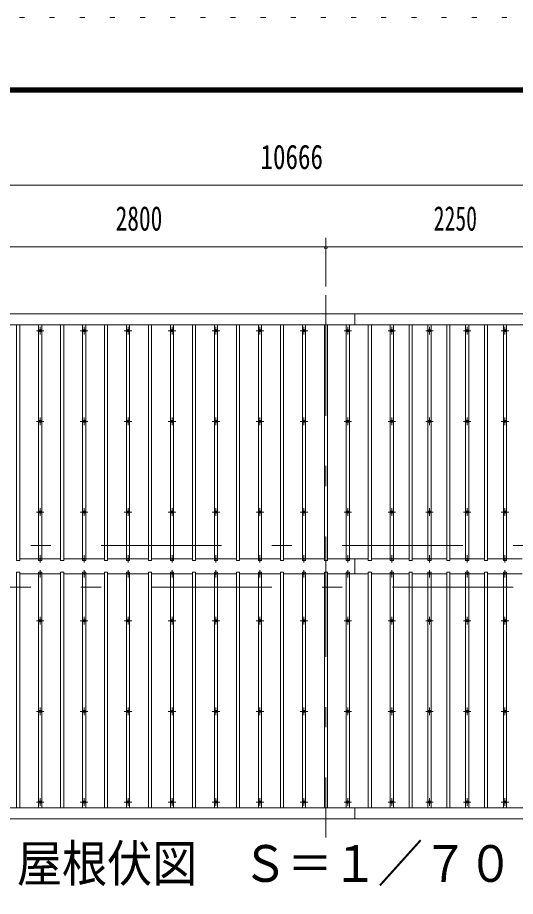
# Model space of a CAD drawing. Units: millimetres, scale not verified. Extents: x -32711 to 32716, y -14700 to 14700.
# Drawn here: x -3119 to 844, y 7704 to 14700 of the extents above; entities that cross this region are included whole.
import ezdxf
from ezdxf.enums import TextEntityAlignment as Align

# ---------------------------------------------------------------- set-up
doc = ezdxf.new("R2010")
doc.units = ezdxf.units.MM
doc.header["$LTSCALE"] = 80
doc.linetypes.add('USER3', pattern=[24, 12, -5, 2, -5])
doc.linetypes.add('USER4', pattern=[3, 0.5, -2.5])
for name, color, linetype, lineweight in [('0-2_1-07BOLD', 7, 'Continuous', 18), ('0-3_1-27CENTER', 3, 'USER3', 18), ('0-4_1-47THIN', 4, 'Continuous', 18), ('0-5_1-57DIM', 3, 'Continuous', 18), ('0-C_F-F1PAPER', 5, 'Continuous', 18), ('0-D_F-E_J_ADD', 5, 'USER4', 18)]:
    doc.layers.add(name, color=color, linetype=linetype, lineweight=lineweight)
doc.styles.add('ＭＳ ゴシック', font='')
doc.styles.get('ＭＳ ゴシック').set_extended_font_data('MS Gothic')

msp = doc.modelspace()

# ---------------------------------------------------------------- linework, layer by layer
at = {"layer": '0-2_1-07BOLD'}
for p, q in [((-434.55, 12253.1), (-434.55, 12340.54)), ((-6147.55, 12253.1), (4518.45, 12253.1)), ((-434.55, 10271.05), (-434.55, 10392.03)), ((4518.45, 8409.98), (-6147.55, 8409.98)), ((-434.55, 8322.54), (-434.55, 8409.98))]:
    msp.add_line(p, q, dxfattribs=at)
for points in [[(4518.45, 10377.02), (4518.45, 12340.54), (-6147.55, 12340.54), (-6147.55, 10377.02), (-6107.55, 10377.02), (-6107.55, 12253.1)], [(-6107.55, 8409.98), (-6107.55, 10286.06), (-6147.55, 10286.06), (-6147.55, 8322.54), (4518.45, 8322.54)]]:
    msp.add_lwpolyline(points, dxfattribs=at)
for centre in [(-2939.55, 12207.36), (-2589.55, 12207.36), (-2239.55, 12207.36), (-1889.55, 12207.36), (-1539.55, 12207.36), (-1189.55, 12207.36), (-839.55, 12207.36), (-489.55, 12207.36), (-139.54, 12207.36), (160.46, 12207.36), (460.45, 12207.36), (760.45, 12207.36), (-2939.55, 11485.7), (-2589.55, 11485.7), (-2239.55, 11485.7), (-1889.55, 11485.7), (-1539.55, 11485.7), (-1189.55, 11485.7), (-839.55, 11485.7), (-489.55, 11485.7), (-139.54, 11485.7), (160.46, 11485.7), (460.45, 11485.7), (760.45, 11485.7), (-2939.55, 10764.04), (-2589.55, 10764.04), (-2239.55, 10764.04), (-1889.55, 10764.04), (-1539.55, 10764.04), (-1189.55, 10764.04), (-839.55, 10764.04), (-489.55, 10764.04), (-139.54, 10764.04), (160.46, 10764.04), (460.45, 10764.04), (760.45, 10764.04), (-2939.55, 9899.04), (-2589.55, 9899.04), (-2239.55, 9899.04), (-1889.55, 9899.04), (-1539.55, 9899.04), (-1189.55, 9899.04), (-839.55, 9899.04), (-489.55, 9899.04), (-139.54, 9899.04), (160.46, 9899.04), (460.45, 9899.04), (760.45, 9899.04), (-2939.55, 9177.38), (-2589.55, 9177.38), (-2239.55, 9177.38), (-1889.55, 9177.38), (-1539.55, 9177.38), (-1189.55, 9177.38), (-839.55, 9177.38), (-489.55, 9177.38), (-139.54, 9177.38), (160.46, 9177.38), (460.45, 9177.38), (760.45, 9177.38), (-2939.55, 8455.72), (-2589.55, 8455.72), (-2239.55, 8455.72), (-1889.55, 8455.72), (-1539.55, 8455.72), (-1189.55, 8455.72), (-839.55, 8455.72), (-489.55, 8455.72), (-139.54, 8455.72), (160.46, 8455.72), (460.45, 8455.72), (760.45, 8455.72)]:
    msp.add_circle(centre, 10, dxfattribs=at)
for centre, start, end in [((-2939.55, 10380.99), 46.3961, 133.6039), ((-2939.55, 10401.99), 226.39838, 313.60162), ((-2589.55, 10380.99), 46.3961, 133.6039), ((-2589.55, 10401.99), 226.39838, 313.60162), ((-2239.55, 10380.99), 46.3961, 133.6039), ((-2239.55, 10401.99), 226.39838, 313.60162), ((-1889.55, 10380.99), 46.3961, 133.6039), ((-1889.55, 10401.99), 226.39838, 313.60162), ((-1539.55, 10380.99), 46.3961, 133.6039), ((-1539.55, 10401.99), 226.39838, 313.60162), ((-1189.55, 10380.99), 46.3961, 133.6039), ((-1189.55, 10401.99), 226.39838, 313.60162), ((-839.55, 10380.99), 46.3961, 133.6039), ((-839.55, 10401.99), 226.39838, 313.60162), ((-489.55, 10380.99), 46.3961, 133.6039), ((-489.55, 10401.99), 226.39838, 313.60162), ((-139.54, 10380.99), 46.3961, 133.6039), ((-139.54, 10401.99), 226.39838, 313.60162), ((160.46, 10380.99), 46.3961, 133.6039), ((160.46, 10401.99), 226.39838, 313.60162), ((460.45, 10380.99), 46.3961, 133.6039), ((460.45, 10401.99), 226.39838, 313.60162), ((760.45, 10380.99), 46.3961, 133.6039), ((760.45, 10401.99), 226.39838, 313.60162), ((-2939.55, 10261.09), 46.39838, 133.60162), ((-2939.55, 10282.09), 226.3961, 313.6039), ((-2589.55, 10261.09), 46.39838, 133.60162), ((-2589.55, 10282.09), 226.3961, 313.6039), ((-2239.55, 10261.09), 46.39838, 133.60162), ((-2239.55, 10282.09), 226.3961, 313.6039), ((-1889.55, 10261.09), 46.39838, 133.60162), ((-1889.55, 10282.09), 226.3961, 313.6039), ((-1539.55, 10261.09), 46.39838, 133.60162), ((-1539.55, 10282.09), 226.3961, 313.6039), ((-1189.55, 10261.09), 46.39838, 133.60162), ((-1189.55, 10282.09), 226.3961, 313.6039), ((-839.55, 10261.09), 46.39838, 133.60162), ((-839.55, 10282.09), 226.3961, 313.6039), ((-489.55, 10261.09), 46.39838, 133.60162), ((-489.55, 10282.09), 226.3961, 313.6039), ((-139.54, 10261.09), 46.39838, 133.60162), ((-139.54, 10282.09), 226.3961, 313.6039), ((160.46, 10261.09), 46.39838, 133.60162), ((160.46, 10282.09), 226.3961, 313.6039), ((460.45, 10261.09), 46.39838, 133.60162), ((460.45, 10282.09), 226.3961, 313.6039), ((760.45, 10261.09), 46.39838, 133.60162), ((760.45, 10282.09), 226.3961, 313.6039)]:
    msp.add_arc(centre, 14.5, start, end, dxfattribs=at)
at = {"layer": '0-3_1-27CENTER'}
for p, q in [((-664.55, 12490.54), (-664.55, 8172.54)), ((-2969.55, 12207.36), (-2909.55, 12207.36)), ((-2939.55, 12177.37), (-2939.55, 12237.37)), ((-2619.55, 12207.36), (-2559.55, 12207.36)), ((-2589.55, 12237.37), (-2589.55, 12177.37)), ((-2269.55, 12207.36), (-2209.55, 12207.36)), ((-2239.55, 12177.37), (-2239.55, 12237.37)), ((-1859.55, 12207.36), (-1919.55, 12207.36)), ((-1889.55, 12237.37), (-1889.55, 12177.37)), ((-1569.55, 12207.36), (-1509.55, 12207.36)), ((-1539.55, 12177.37), (-1539.55, 12237.37)), ((-1219.55, 12207.36), (-1159.55, 12207.36)), ((-1189.55, 12237.37), (-1189.55, 12177.37)), ((-869.54, 12207.36), (-809.55, 12207.36)), ((-839.55, 12177.37), (-839.55, 12237.37)), ((-459.55, 12207.36), (-519.55, 12207.36)), ((-489.55, 12237.37), (-489.55, 12177.37)), ((-169.55, 12207.36), (-109.55, 12207.36)), ((-139.54, 12177.37), (-139.54, 12237.37)), ((130.45, 12207.36), (190.45, 12207.36)), ((160.46, 12177.37), (160.46, 12237.37)), ((430.45, 12207.36), (490.46, 12207.36)), ((460.45, 12177.37), (460.45, 12237.37)), ((730.45, 12207.36), (790.46, 12207.36)), ((760.45, 12177.37), (760.45, 12237.37)), ((-2909.55, 11485.7), (-2969.55, 11485.7)), ((-2939.55, 11515.7), (-2939.55, 11455.7)), ((-2619.55, 11485.7), (-2559.55, 11485.7)), ((-2589.55, 11455.7), (-2589.55, 11515.7)), ((-2209.55, 11485.7), (-2269.55, 11485.7)), ((-2239.55, 11515.7), (-2239.55, 11455.7)), ((-1859.55, 11485.7), (-1919.55, 11485.7)), ((-1889.55, 11455.7), (-1889.55, 11515.7)), ((-1509.55, 11485.7), (-1569.55, 11485.7)), ((-1539.55, 11515.7), (-1539.55, 11455.7)), ((-1219.55, 11485.7), (-1159.55, 11485.7)), ((-1189.55, 11455.7), (-1189.55, 11515.7)), ((-809.55, 11485.7), (-869.54, 11485.7)), ((-839.55, 11515.7), (-839.55, 11455.7)), ((-459.55, 11485.7), (-519.55, 11485.7)), ((-489.55, 11515.7), (-489.55, 11455.7)), ((-109.55, 11485.7), (-169.55, 11485.7)), ((-139.54, 11455.7), (-139.54, 11515.7)), ((190.45, 11485.7), (130.45, 11485.7)), ((160.46, 11515.7), (160.46, 11455.7)), ((490.46, 11485.7), (430.45, 11485.7)), ((460.45, 11455.7), (460.45, 11515.7)), ((790.46, 11485.7), (730.45, 11485.7)), ((760.45, 11515.7), (760.45, 11455.7)), ((-2939.55, 10734.04), (-2939.55, 10794.04)), ((-2589.55, 10734.04), (-2589.55, 10794.04)), ((-2239.55, 10734.04), (-2239.55, 10794.04)), ((-1889.55, 10734.04), (-1889.55, 10794.04)), ((-1539.55, 10734.04), (-1539.55, 10794.04)), ((-1189.55, 10734.04), (-1189.55, 10794.04)), ((-839.55, 10794.04), (-839.55, 10734.04)), ((-489.55, 10734.04), (-489.55, 10794.04)), ((-139.54, 10734.04), (-139.54, 10794.04)), ((160.46, 10794.04), (160.46, 10734.04)), ((460.45, 10734.04), (460.45, 10794.04)), ((760.45, 10734.04), (760.45, 10794.04)), ((-2909.55, 10764.04), (-2969.55, 10764.04)), ((-2559.55, 10764.04), (-2619.55, 10764.04)), ((-2209.55, 10764.04), (-2269.55, 10764.04)), ((-1859.55, 10764.04), (-1919.55, 10764.04)), ((-1509.55, 10764.04), (-1569.55, 10764.04)), ((-1159.55, 10764.04), (-1219.55, 10764.04)), ((-809.55, 10764.04), (-869.54, 10764.04)), ((-459.55, 10764.04), (-519.55, 10764.04)), ((-109.55, 10764.04), (-169.55, 10764.04)), ((190.45, 10764.04), (130.45, 10764.04)), ((490.46, 10764.04), (430.45, 10764.04)), ((790.46, 10764.04), (730.45, 10764.04)), ((-6294.55, 10496.54), (4665.45, 10496.54)), ((-2969.55, 10391.49), (-2909.55, 10391.49)), ((-2939.55, 10361.5), (-2939.55, 10421.49)), ((-2619.55, 10391.49), (-2559.55, 10391.49)), ((-2589.55, 10361.5), (-2589.55, 10421.49)), ((-2269.55, 10391.49), (-2209.55, 10391.49)), ((-2239.55, 10361.5), (-2239.55, 10421.49)), ((-1919.55, 10391.49), (-1859.55, 10391.49)), ((-1889.55, 10361.5), (-1889.55, 10421.49)), ((-1509.55, 10391.49), (-1569.55, 10391.49)), ((-1539.55, 10361.5), (-1539.55, 10421.49)), ((-1219.55, 10391.49), (-1159.55, 10391.49)), ((-1189.55, 10361.5), (-1189.55, 10421.49)), ((-869.54, 10391.49), (-809.55, 10391.49)), ((-839.55, 10361.5), (-839.55, 10421.49)), ((-519.55, 10391.49), (-459.55, 10391.49)), ((-489.55, 10361.5), (-489.55, 10421.49)), ((-109.55, 10391.49), (-169.55, 10391.49)), ((-139.54, 10361.5), (-139.54, 10421.49)), ((130.45, 10391.49), (190.45, 10391.49)), ((160.46, 10361.5), (160.46, 10421.49)), ((490.46, 10391.49), (430.45, 10391.49)), ((460.45, 10361.5), (460.45, 10421.49)), ((730.45, 10391.49), (790.46, 10391.49)), ((760.45, 10361.5), (760.45, 10421.49)), ((-2939.55, 10241.59), (-2939.55, 10301.59)), ((-2589.55, 10301.59), (-2589.55, 10241.59)), ((-2239.55, 10241.59), (-2239.55, 10301.59)), ((-1889.55, 10301.59), (-1889.55, 10241.59)), ((-1539.55, 10241.59), (-1539.55, 10301.59)), ((-1189.55, 10301.59), (-1189.55, 10241.59)), ((-839.55, 10241.59), (-839.55, 10301.59)), ((-489.55, 10301.59), (-489.55, 10241.59)), ((-139.54, 10241.59), (-139.54, 10301.59)), ((160.46, 10301.59), (160.46, 10241.59)), ((460.45, 10241.59), (460.45, 10301.59)), ((760.45, 10301.59), (760.45, 10241.59)), ((-2969.55, 10271.59), (-2909.55, 10271.59)), ((-2619.55, 10271.59), (-2559.55, 10271.59)), ((-2269.55, 10271.59), (-2209.55, 10271.59)), ((-1859.55, 10271.59), (-1919.55, 10271.59)), ((-1569.55, 10271.59), (-1509.55, 10271.59)), ((-1219.55, 10271.59), (-1159.55, 10271.59)), ((-869.54, 10271.59), (-809.55, 10271.59)), ((-459.55, 10271.59), (-519.55, 10271.59)), ((-169.55, 10271.59), (-109.55, 10271.59)), ((190.45, 10271.59), (130.45, 10271.59)), ((430.45, 10271.59), (490.46, 10271.59)), ((790.46, 10271.59), (730.45, 10271.59)), ((4665.45, 10166.54), (-6294.55, 10166.54)), ((-2969.55, 9899.04), (-2909.55, 9899.04)), ((-2939.55, 9929.04), (-2939.55, 9869.04)), ((-2619.55, 9899.04), (-2559.55, 9899.04)), ((-2589.55, 9929.04), (-2589.55, 9869.04)), ((-2269.55, 9899.04), (-2209.55, 9899.04)), ((-2239.55, 9929.04), (-2239.55, 9869.04)), ((-1919.55, 9899.04), (-1859.55, 9899.04)), ((-1889.55, 9929.04), (-1889.55, 9869.04)), ((-1569.55, 9899.04), (-1509.55, 9899.04)), ((-1539.55, 9929.04), (-1539.55, 9869.04)), ((-1219.55, 9899.04), (-1159.55, 9899.04)), ((-1189.55, 9929.04), (-1189.55, 9869.04)), ((-869.54, 9899.04), (-809.55, 9899.04)), ((-839.55, 9869.04), (-839.55, 9929.04)), ((-519.55, 9899.04), (-459.55, 9899.04)), ((-489.55, 9929.04), (-489.55, 9869.04)), ((-169.55, 9899.04), (-109.55, 9899.04)), ((-139.54, 9929.04), (-139.54, 9869.04)), ((130.45, 9899.04), (190.45, 9899.04)), ((160.46, 9929.04), (160.46, 9869.04)), ((430.45, 9899.04), (490.46, 9899.04)), ((460.45, 9929.04), (460.45, 9869.04)), ((730.45, 9899.04), (790.46, 9899.04)), ((760.45, 9929.04), (760.45, 9869.04)), ((-2909.55, 9177.38), (-2969.55, 9177.38)), ((-2939.55, 9147.38), (-2939.55, 9207.38)), ((-2619.55, 9177.38), (-2559.55, 9177.38)), ((-2589.55, 9207.38), (-2589.55, 9147.38)), ((-2209.55, 9177.38), (-2269.55, 9177.38)), ((-2239.55, 9147.38), (-2239.55, 9207.38)), ((-1859.55, 9177.38), (-1919.55, 9177.38)), ((-1889.55, 9207.38), (-1889.55, 9147.38)), ((-1509.55, 9177.38), (-1569.55, 9177.38)), ((-1539.55, 9147.38), (-1539.55, 9207.38)), ((-1219.55, 9177.38), (-1159.55, 9177.38)), ((-1189.55, 9207.38), (-1189.55, 9147.38)), ((-809.55, 9177.38), (-869.54, 9177.38)), ((-839.55, 9147.38), (-839.55, 9207.38)), ((-459.55, 9177.38), (-519.55, 9177.38)), ((-489.55, 9147.38), (-489.55, 9207.38)), ((-109.55, 9177.38), (-169.55, 9177.38)), ((-139.54, 9207.38), (-139.54, 9147.38)), ((190.45, 9177.38), (130.45, 9177.38)), ((160.46, 9147.38), (160.46, 9207.38)), ((490.46, 9177.38), (430.45, 9177.38)), ((460.45, 9207.38), (460.45, 9147.38)), ((790.46, 9177.38), (730.45, 9177.38)), ((760.45, 9147.38), (760.45, 9207.38)), ((-2939.55, 8485.72), (-2939.55, 8425.72)), ((-2589.55, 8425.72), (-2589.55, 8485.72)), ((-2239.55, 8485.72), (-2239.55, 8425.72)), ((-1889.55, 8425.72), (-1889.55, 8485.72)), ((-1539.55, 8485.72), (-1539.55, 8425.72)), ((-1189.55, 8425.72), (-1189.55, 8485.72)), ((-839.55, 8485.72), (-839.55, 8425.72)), ((-489.55, 8425.72), (-489.55, 8485.72)), ((-139.54, 8485.72), (-139.54, 8425.72)), ((160.46, 8425.72), (160.46, 8485.72)), ((460.45, 8485.72), (460.45, 8425.72)), ((760.45, 8485.72), (760.45, 8425.72)), ((-2909.55, 8455.72), (-2969.55, 8455.72)), ((-2619.55, 8455.72), (-2559.55, 8455.72)), ((-2209.55, 8455.72), (-2269.55, 8455.72)), ((-1859.55, 8455.72), (-1919.55, 8455.72)), ((-1509.55, 8455.72), (-1569.55, 8455.72)), ((-1219.55, 8455.72), (-1159.55, 8455.72)), ((-809.55, 8455.72), (-869.54, 8455.72)), ((-459.55, 8455.72), (-519.55, 8455.72)), ((-109.55, 8455.72), (-169.55, 8455.72)), ((190.45, 8455.72), (130.45, 8455.72)), ((490.46, 8455.72), (430.45, 8455.72)), ((790.46, 8455.72), (730.45, 8455.72))]:
    msp.add_line(p, q, dxfattribs=at)
at = {"layer": '0-4_1-47THIN'}
for p, q in [((-3102.05, 10377.02), (-3102.05, 12253.1)), ((-2927.05, 12253.1), (-2927.05, 10377.02)), ((-2752.05, 12253.1), (-2752.05, 10377.02)), ((-2577.05, 10377.02), (-2577.05, 12253.1)), ((-2402.05, 10377.02), (-2402.05, 12253.1)), ((-2227.05, 12253.1), (-2227.05, 10377.02)), ((-2052.05, 10377.02), (-2052.05, 12253.1)), ((-1877.05, 10377.02), (-1877.05, 12253.1)), ((-1702.05, 10377.02), (-1702.05, 12253.1)), ((-1527.05, 10377.02), (-1527.05, 12253.1)), ((-1352.05, 12253.1), (-1352.05, 10377.02)), ((-1177.05, 12253.1), (-1177.05, 10377.02)), ((-1002.05, 10377.02), (-1002.05, 12253.1)), ((-827.05, 10377.02), (-827.05, 12253.1)), ((-652.05, 12253.1), (-652.05, 10377.02)), ((-477.04, 10377.02), (-477.04, 12253.1)), ((-302.04, 10377.02), (-302.04, 12253.1)), ((-127.04, 10377.02), (-127.04, 12253.1)), ((22.96, 12253.1), (22.96, 10377.02)), ((172.96, 10377.02), (172.96, 12253.1)), ((322.95, 10377.02), (322.95, 12253.1)), ((472.96, 10377.02), (472.96, 12253.1)), ((622.96, 10377.02), (622.96, 12253.1)), ((772.95, 10377.02), (772.95, 12253.1)), ((-2952.05, 10392.03), (-3102.05, 10392.03)), ((-2777.05, 10392.03), (-2927.05, 10392.03)), ((-2602.05, 10392.03), (-2752.05, 10392.03)), ((-2427.05, 10392.03), (-2577.05, 10392.03)), ((-2252.04, 10392.03), (-2402.05, 10392.03)), ((-2077.05, 10392.03), (-2227.05, 10392.03)), ((-1902.05, 10392.03), (-2052.05, 10392.03)), ((-1727.05, 10392.03), (-1877.05, 10392.03)), ((-1552.05, 10392.03), (-1702.05, 10392.03)), ((-1377.05, 10392.03), (-1527.05, 10392.03)), ((-1202.05, 10392.03), (-1352.05, 10392.03)), ((-1027.05, 10392.03), (-1177.05, 10392.03)), ((-852.05, 10392.03), (-1002.05, 10392.03)), ((-677.05, 10392.03), (-827.05, 10392.03)), ((-502.05, 10392.03), (-652.05, 10392.03)), ((-327.04, 10392.03), (-477.05, 10392.03)), ((-152.04, 10392.03), (-302.04, 10392.03)), ((-2.04, 10392.03), (-127.04, 10392.03)), ((147.95, 10392.03), (22.96, 10392.03)), ((297.95, 10392.03), (172.96, 10392.03)), ((447.95, 10392.03), (322.95, 10392.03)), ((597.95, 10392.03), (472.96, 10392.03)), ((747.95, 10392.03), (622.96, 10392.03)), ((897.95, 10392.03), (772.95, 10392.03)), ((-3102.05, 10271.05), (-2952.05, 10271.05)), ((-2927.05, 10271.05), (-2777.05, 10271.05)), ((-2752.05, 10271.05), (-2602.05, 10271.05)), ((-2577.05, 10271.05), (-2427.05, 10271.05)), ((-2402.05, 10271.05), (-2252.04, 10271.05)), ((-2227.05, 10271.05), (-2077.05, 10271.05)), ((-2052.05, 10271.05), (-1902.05, 10271.05)), ((-1877.05, 10271.05), (-1727.05, 10271.05)), ((-1702.05, 10271.05), (-1552.05, 10271.05)), ((-1527.05, 10271.05), (-1377.05, 10271.05)), ((-1352.05, 10271.05), (-1202.05, 10271.05)), ((-1177.05, 10271.05), (-1027.05, 10271.05)), ((-1002.05, 10271.05), (-852.05, 10271.05)), ((-827.05, 10271.05), (-677.05, 10271.05)), ((-652.05, 10271.05), (-502.05, 10271.05)), ((-477.05, 10271.05), (-327.04, 10271.05)), ((-302.04, 10271.05), (-152.04, 10271.05)), ((-127.04, 10271.05), (-2.04, 10271.05)), ((22.96, 10271.05), (147.95, 10271.05)), ((172.96, 10271.05), (297.95, 10271.05)), ((322.95, 10271.05), (447.95, 10271.05)), ((472.96, 10271.05), (597.95, 10271.05)), ((622.96, 10271.05), (747.95, 10271.05)), ((772.95, 10271.05), (897.95, 10271.05))]:
    msp.add_line(p, q, dxfattribs=at)
for points in [[(-3127.05, 12253.1), (-3127.05, 10377.02), (-3102.05, 10377.02)], [(-2927.05, 10377.02), (-2952.05, 10377.02), (-2952.05, 12253.1)], [(-2752.05, 10377.02), (-2777.05, 10377.02), (-2777.05, 12253.1)], [(-2602.05, 12253.1), (-2602.05, 10377.02), (-2577.05, 10377.02)], [(-2427.05, 12253.1), (-2427.05, 10377.02), (-2402.05, 10377.02)], [(-2227.05, 10377.02), (-2252.05, 10377.02), (-2252.05, 12253.1)], [(-2077.05, 12253.1), (-2077.05, 10377.02), (-2052.05, 10377.02)], [(-1902.05, 12253.1), (-1902.05, 10377.02), (-1877.05, 10377.02)], [(-1727.05, 12253.1), (-1727.05, 10377.02), (-1702.05, 10377.02)], [(-1552.05, 12253.1), (-1552.05, 10377.02), (-1527.05, 10377.02)], [(-1352.05, 10377.02), (-1377.05, 10377.02), (-1377.05, 12253.1)], [(-1177.05, 10377.02), (-1202.05, 10377.02), (-1202.05, 12253.1)], [(-1027.05, 12253.1), (-1027.05, 10377.02), (-1002.05, 10377.02)], [(-852.05, 12253.1), (-852.05, 10377.02), (-827.05, 10377.02)], [(-652.05, 10377.02), (-677.05, 10377.02), (-677.05, 12253.1)], [(-502.05, 12253.1), (-502.05, 10377.02), (-477.04, 10377.02)], [(-327.04, 12253.1), (-327.04, 10377.02), (-302.04, 10377.02)], [(-152.04, 12253.1), (-152.04, 10377.02), (-127.04, 10377.02)], [(22.96, 10377.02), (-2.04, 10377.02), (-2.04, 12253.1)], [(147.95, 12253.1), (147.95, 10377.02), (172.96, 10377.02)], [(297.95, 12253.1), (297.95, 10377.02), (322.95, 10377.02)], [(447.95, 12253.1), (447.95, 10377.02), (472.96, 10377.02)], [(597.95, 12253.1), (597.95, 10377.02), (622.96, 10377.02)], [(747.95, 12253.1), (747.95, 10377.02), (772.95, 10377.02)], [(-3102.05, 8409.98), (-3102.05, 10286.06), (-3127.05, 10286.06), (-3127.05, 8409.98)], [(-2927.05, 8409.98), (-2927.05, 10286.06), (-2952.05, 10286.06), (-2952.05, 8409.98)], [(-2752.05, 8409.98), (-2752.05, 10286.06), (-2777.05, 10286.06), (-2777.05, 8409.98)], [(-2577.05, 8409.98), (-2577.05, 10286.06), (-2602.05, 10286.06), (-2602.05, 8409.98)], [(-2402.05, 8409.98), (-2402.05, 10286.06), (-2427.05, 10286.06), (-2427.05, 8409.98)], [(-2227.05, 8409.98), (-2227.05, 10286.06), (-2252.05, 10286.06), (-2252.05, 8409.98)], [(-2052.05, 8409.98), (-2052.05, 10286.06), (-2077.05, 10286.06), (-2077.05, 8409.98)], [(-1877.05, 8409.98), (-1877.05, 10286.06), (-1902.05, 10286.06), (-1902.05, 8409.98)], [(-1702.05, 8409.98), (-1702.05, 10286.06), (-1727.05, 10286.06), (-1727.05, 8409.98)], [(-1527.05, 8409.98), (-1527.05, 10286.06), (-1552.05, 10286.06), (-1552.05, 8409.98)], [(-1352.05, 8409.98), (-1352.05, 10286.06), (-1377.05, 10286.06), (-1377.05, 8409.98)], [(-1177.05, 8409.98), (-1177.05, 10286.06), (-1202.05, 10286.06), (-1202.05, 8409.98)], [(-1002.05, 8409.98), (-1002.05, 10286.06), (-1027.05, 10286.06), (-1027.05, 8409.98)], [(-827.05, 8409.98), (-827.05, 10286.06), (-852.05, 10286.06), (-852.05, 8409.98)], [(-652.05, 8409.98), (-652.05, 10286.06), (-677.05, 10286.06), (-677.05, 8409.98)], [(-477.04, 8409.98), (-477.04, 10286.06), (-502.05, 10286.06), (-502.05, 8409.98)], [(-302.04, 8409.98), (-302.04, 10286.06), (-327.04, 10286.06), (-327.04, 8409.98)], [(-127.04, 8409.98), (-127.04, 10286.06), (-152.04, 10286.06), (-152.04, 8409.98)], [(22.96, 8409.98), (22.96, 10286.06), (-2.04, 10286.06), (-2.04, 8409.98)], [(172.96, 8409.98), (172.96, 10286.06), (147.95, 10286.06), (147.95, 8409.98)], [(322.95, 8409.98), (322.95, 10286.06), (297.95, 10286.06), (297.95, 8409.98)], [(472.96, 8409.98), (472.96, 10286.06), (447.95, 10286.06), (447.95, 8409.98)], [(622.96, 8409.98), (622.96, 10286.06), (597.95, 10286.06), (597.95, 8409.98)], [(772.95, 8409.98), (772.95, 10286.06), (747.95, 10286.06), (747.95, 8409.98)]]:
    msp.add_lwpolyline(points, dxfattribs=at)
at = {"layer": '0-5_1-57DIM'}
for p, q in [((-6147.55, 13365.54), (4518.45, 13365.54)), ((-664.55, 12945.53), (-664.55, 12560.54)), ((-3464.55, 12875.53), (-664.55, 12875.53)), ((-650.55, 12875.53), (-678.55, 12875.53)), ((-664.55, 12875.53), (1585.45, 12875.53))]:
    msp.add_line(p, q, dxfattribs=at)
msp.add_arc((-664.55, 12875.53), 14, 180, 0, dxfattribs=at)
at = {"layer": '0-C_F-F1PAPER'}
for points in [[(32016, -14000), (-8164, -14000), (-8164, 14140), (32016, 14140)], [(32012.5, -13996.5), (32012.5, 14136.5), (-8160.5, 14136.5), (-8160.5, -13996.5)], [(32009, -13993), (32009, 14133), (-8157, 14133), (-8157, -13993)], [(32005.5, -13989.5), (-8153.5, -13989.5), (-8153.5, 14129.5), (32005.5, 14129.5)], [(32002, -13986), (32002, 14126), (-8150, 14126), (-8150, -13986)], [(31998.5, -13982.5), (-8146.5, -13982.5), (-8146.5, 14122.5), (31998.5, 14122.5)], [(31995, -13979), (31995, 14119), (-8143, 14119), (-8143, -13979)], [(31991.5, -13975.5), (-8139.5, -13975.5), (-8139.5, 14115.5), (31991.5, 14115.5)], [(31988, -13972), (-8136, -13972), (-8136, 14112), (31988, 14112)], [(31984.5, -13968.5), (-8132.5, -13968.5), (-8132.5, 14108.5), (31984.5, 14108.5)], [(31981, -13965), (31981, 14105), (-8129, 14105), (-8129, -13965)]]:
    msp.add_lwpolyline(points, close=True, dxfattribs=at)
at = {"layer": '0-D_F-E_J_ADD'}
msp.add_lwpolyline([(32716, -14700), (-8864, -14700), (-8864, 14700), (32716, 14700)], close=True, dxfattribs=at)

# ---------------------------------------------------------------- texts
at = {"layer": '0-5_1-57DIM', "color": 7, "style": 'ＭＳ ゴシック'}
for s, height, width, p in [('10666', 195, 0.75, (-1185.12, 13435.54)), ('2800', 195, 0.7, (-2338.44, 12945.53)), ('2250', 195, 0.65, (193.43, 12945.53)), ('屋根伏図\u3000Ｓ＝１／７０', 292.5, 0.9, (-3124.54, 7732.44))]:
    msp.add_text(s, height=height, dxfattribs=dict(at, width=width)).set_placement(p, align=Align.BOTTOM_LEFT)

doc.saveas('drawing.dxf')
